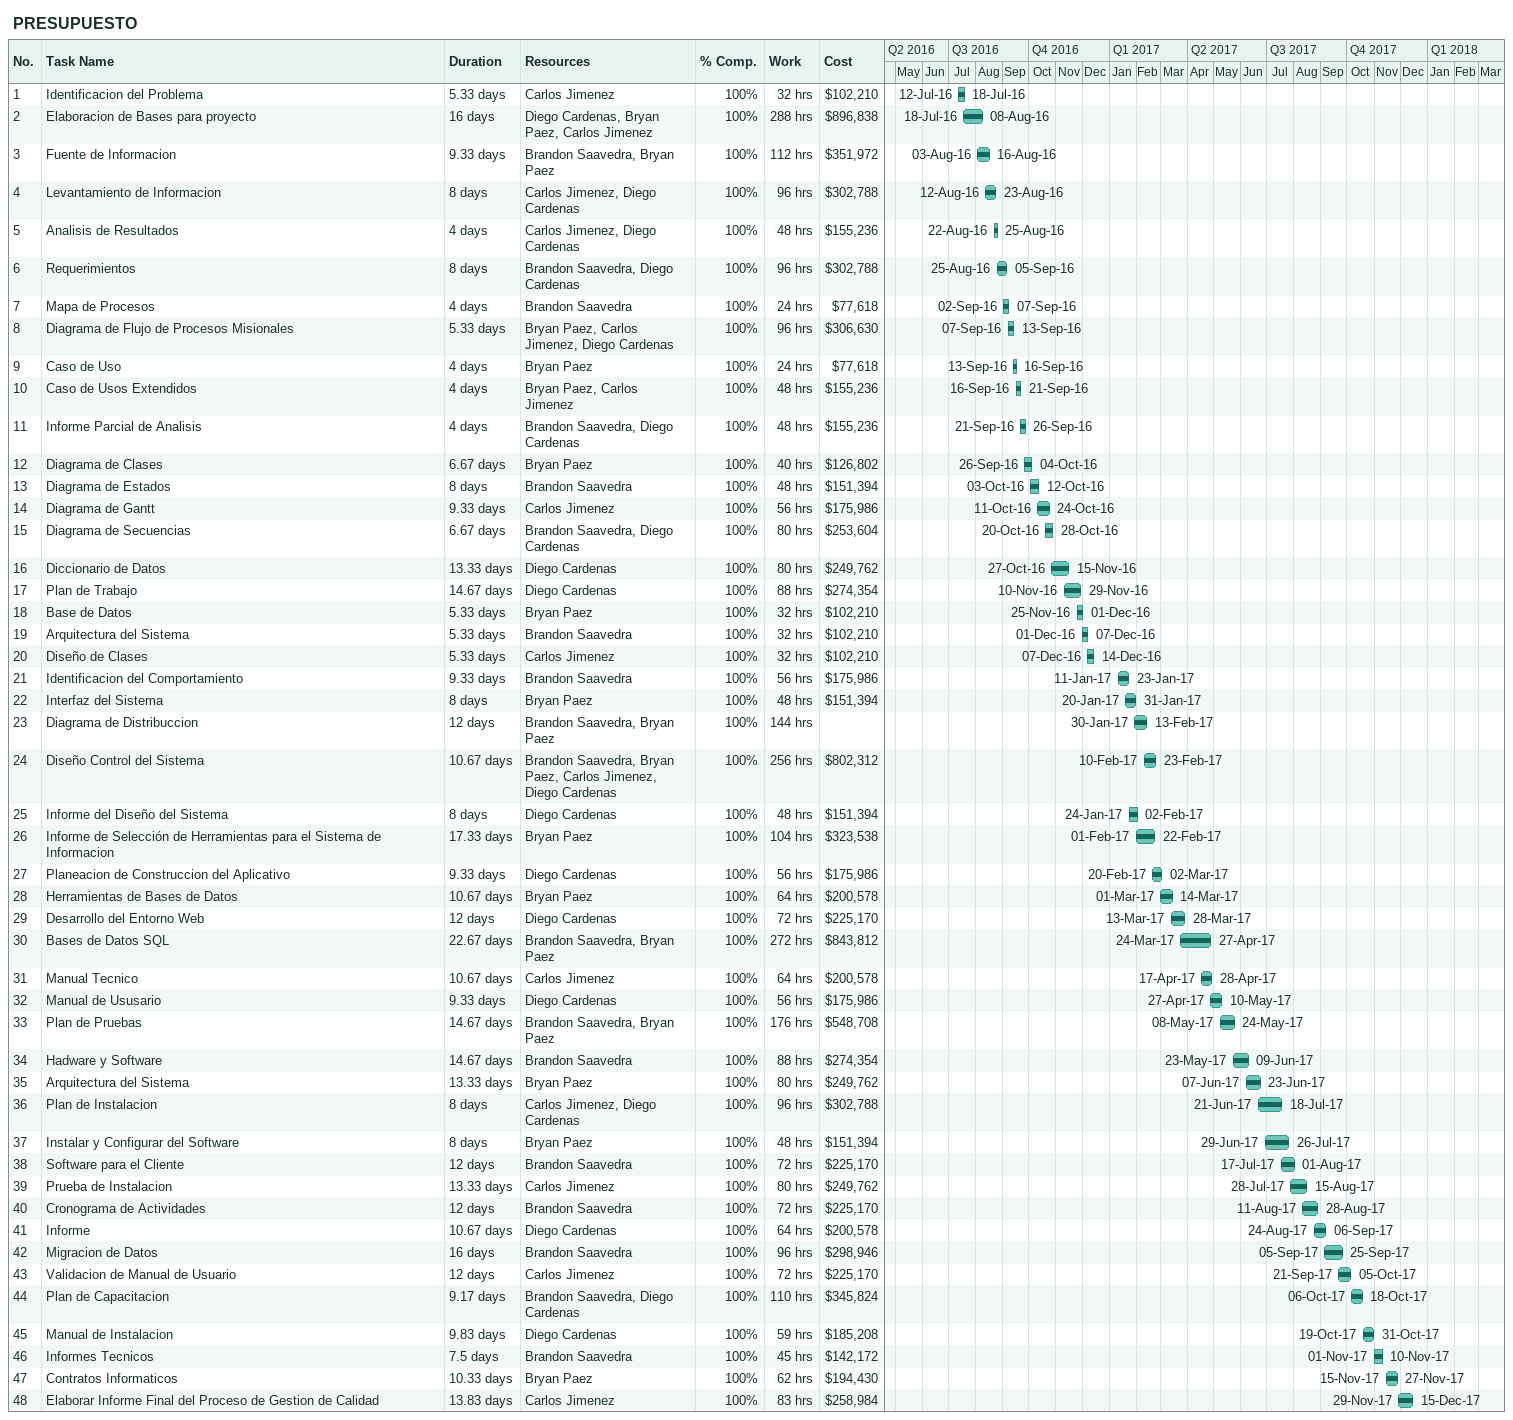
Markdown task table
PRESUPUESTO

| ID | Task | Duration | Start | Finish | Resources | % complete | Work (h) | Cost ($) |
|---|---|---|---|---|---|---|---|---|
| 1 | Identificacion del Problema | 5.33d | 2016-07-12 | 2016-07-18 | Carlos Jimenez | 100 | 32 | 102210 |
| 2 | Elaboracion de Bases para proyecto | 16d | 2016-07-18 | 2016-08-08 | Diego Cardenas, Bryan Paez, Carlos Jimenez | 100 | 288 | 896838 |
| 3 | Fuente de Informacion | 9.33d | 2016-08-03 | 2016-08-16 | Brandon Saavedra, Bryan Paez | 100 | 112 | 351972 |
| 4 | Levantamiento de Informacion | 8d | 2016-08-12 | 2016-08-23 | Carlos Jimenez, Diego Cardenas | 100 | 96 | 302788 |
| 5 | Analisis de Resultados | 4d | 2016-08-22 | 2016-08-25 | Carlos Jimenez, Diego Cardenas | 100 | 48 | 155236 |
| 6 | Requerimientos | 8d | 2016-08-25 | 2016-09-05 | Brandon Saavedra, Diego Cardenas | 100 | 96 | 302788 |
| 7 | Mapa de Procesos | 4d | 2016-09-02 | 2016-09-07 | Brandon Saavedra | 100 | 24 | 77618 |
| 8 | Diagrama de Flujo de Procesos Misionales | 5.33d | 2016-09-07 | 2016-09-13 | Bryan Paez, Carlos Jimenez, Diego Cardenas | 100 | 96 | 306630 |
| 9 | Caso de Uso | 4d | 2016-09-13 | 2016-09-16 | Bryan Paez | 100 | 24 | 77618 |
| 10 | Caso de Usos Extendidos | 4d | 2016-09-16 | 2016-09-21 | Bryan Paez, Carlos Jimenez | 100 | 48 | 155236 |
| 11 | Informe Parcial de Analisis | 4d | 2016-09-21 | 2016-09-26 | Brandon Saavedra, Diego Cardenas | 100 | 48 | 155236 |
| 12 | Diagrama de Clases | 6.67d | 2016-09-26 | 2016-10-04 | Bryan Paez | 100 | 40 | 126802 |
| 13 | Diagrama de Estados | 8d | 2016-10-03 | 2016-10-12 | Brandon Saavedra | 100 | 48 | 151394 |
| 14 | Diagrama de Gantt | 9.33d | 2016-10-11 | 2016-10-24 | Carlos Jimenez | 100 | 56 | 175986 |
| 15 | Diagrama de Secuencias | 6.67d | 2016-10-20 | 2016-10-28 | Brandon Saavedra, Diego Cardenas | 100 | 80 | 253604 |
| 16 | Diccionario de Datos | 13.33d | 2016-10-27 | 2016-11-15 | Diego Cardenas | 100 | 80 | 249762 |
| 17 | Plan de Trabajo | 14.67d | 2016-11-10 | 2016-11-29 | Diego Cardenas | 100 | 88 | 274354 |
| 18 | Base de Datos | 5.33d | 2016-11-25 | 2016-12-01 | Bryan Paez | 100 | 32 | 102210 |
| 19 | Arquitectura del Sistema | 5.33d | 2016-12-01 | 2016-12-07 | Brandon Saavedra | 100 | 32 | 102210 |
| 20 | Diseño de Clases | 5.33d | 2016-12-07 | 2016-12-14 | Carlos Jimenez | 100 | 32 | 102210 |
| 21 | Identificacion del Comportamiento | 9.33d | 2017-01-11 | 2017-01-23 | Brandon Saavedra | 100 | 56 | 175986 |
| 22 | Interfaz del Sistema | 8d | 2017-01-20 | 2017-01-31 | Bryan Paez | 100 | 48 | 151394 |
| 23 | Diagrama de Distribuccion | 12d | 2017-01-30 | 2017-02-13 | Brandon Saavedra, Bryan Paez | 100 | 144 |  |
| 24 | Diseño Control del Sistema | 10.67d | 2017-02-10 | 2017-02-23 | Brandon Saavedra, Bryan Paez, Carlos Jimenez, Diego Cardenas | 100 | 256 | 802312 |
| 25 | Informe del Diseño del Sistema | 8d | 2017-01-24 | 2017-02-02 | Diego Cardenas | 100 | 48 | 151394 |
| 26 | Informe de Selección de Herramientas para el Sistema de Informacion | 17.33d | 2017-02-01 | 2017-02-22 | Bryan Paez | 100 | 104 | 323538 |
| 27 | Planeacion de Construccion del Aplicativo | 9.33d | 2017-02-20 | 2017-03-02 | Diego Cardenas | 100 | 56 | 175986 |
| 28 | Herramientas de Bases de Datos | 10.67d | 2017-03-01 | 2017-03-14 | Bryan Paez | 100 | 64 | 200578 |
| 29 | Desarrollo del Entorno Web | 12d | 2017-03-13 | 2017-03-28 | Diego Cardenas | 100 | 72 | 225170 |
| 30 | Bases de Datos SQL | 22.67d | 2017-03-24 | 2017-04-27 | Brandon Saavedra, Bryan Paez | 100 | 272 | 843812 |
| 31 | Manual Tecnico | 10.67d | 2017-04-17 | 2017-04-28 | Carlos Jimenez | 100 | 64 | 200578 |
| 32 | Manual de Ususario | 9.33d | 2017-04-27 | 2017-05-10 | Diego Cardenas | 100 | 56 | 175986 |
| 33 | Plan de Pruebas | 14.67d | 2017-05-08 | 2017-05-24 | Brandon Saavedra, Bryan Paez | 100 | 176 | 548708 |
| 34 | Hadware y Software | 14.67d | 2017-05-23 | 2017-06-09 | Brandon Saavedra | 100 | 88 | 274354 |
| 35 | Arquitectura del Sistema | 13.33d | 2017-06-07 | 2017-06-23 | Bryan Paez | 100 | 80 | 249762 |
| 36 | Plan de Instalacion | 8d | 2017-06-21 | 2017-07-18 | Carlos Jimenez, Diego Cardenas | 100 | 96 | 302788 |
| 37 | Instalar y Configurar del Software | 8d | 2017-06-29 | 2017-07-26 | Bryan Paez | 100 | 48 | 151394 |
| 38 | Software para el Cliente | 12d | 2017-07-17 | 2017-08-01 | Brandon Saavedra | 100 | 72 | 225170 |
| 39 | Prueba de Instalacion | 13.33d | 2017-07-28 | 2017-08-15 | Carlos Jimenez | 100 | 80 | 249762 |
| 40 | Cronograma de Actividades | 12d | 2017-08-11 | 2017-08-28 | Brandon Saavedra | 100 | 72 | 225170 |
| 41 | Informe | 10.67d | 2017-08-24 | 2017-09-06 | Diego Cardenas | 100 | 64 | 200578 |
| 42 | Migracion de Datos | 16d | 2017-09-05 | 2017-09-25 | Brandon Saavedra | 100 | 96 | 298946 |
| 43 | Validacion de Manual de Usuario | 12d | 2017-09-21 | 2017-10-05 | Carlos Jimenez | 100 | 72 | 225170 |
| 44 | Plan de Capacitacion | 9.17d | 2017-10-06 | 2017-10-18 | Brandon Saavedra, Diego Cardenas | 100 | 110 | 345824 |
| 45 | Manual de Instalacion | 9.83d | 2017-10-19 | 2017-10-31 | Diego Cardenas | 100 | 59 | 185208 |
| 46 | Informes Tecnicos | 7.5d | 2017-11-01 | 2017-11-10 | Brandon Saavedra | 100 | 45 | 142172 |
| 47 | Contratos Informaticos | 10.33d | 2017-11-15 | 2017-11-27 | Bryan Paez | 100 | 62 | 194430 |
| 48 | Elaborar Informe Final del Proceso de Gestion de Calidad | 13.83d | 2017-11-29 | 2017-12-15 | Carlos Jimenez | 100 | 83 | 258984 |
